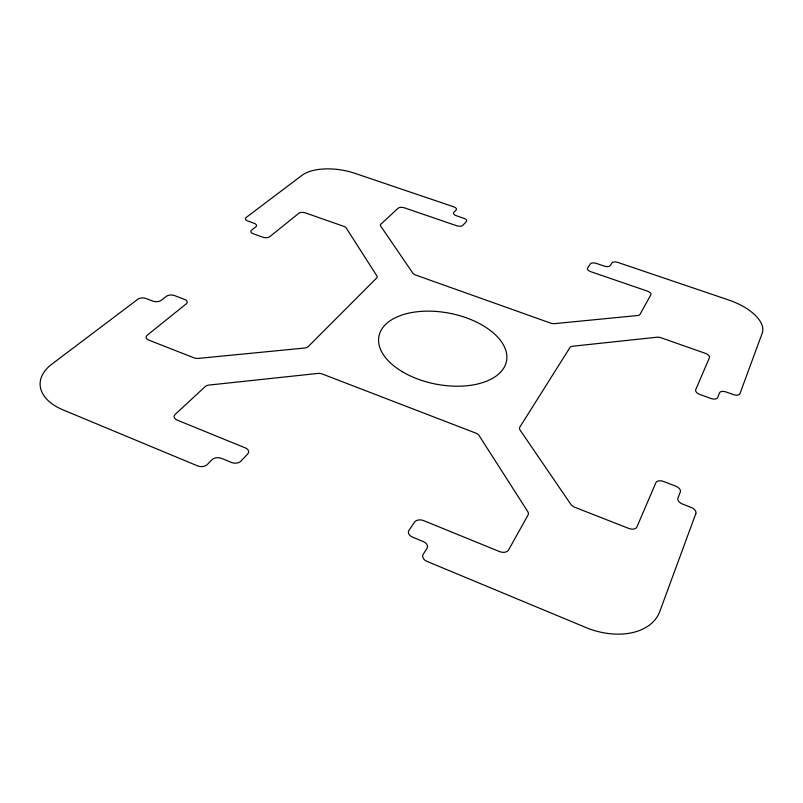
<?xml version="1.0" encoding="UTF-8"?>
<svg xmlns="http://www.w3.org/2000/svg" width="803" height="803" viewBox="0 0 803 803"><rect width="100%" height="100%" fill="white"/><g stroke="black" fill="none" stroke-linecap="round" stroke-linejoin="round"><path stroke-width="1.2" d="M695.86 513.488L659.785 611.535A61.018 41.023 21 0 1 585.588 627.394L426.965 561.367A7.207 5.019 12.4 0 1 423.221 554.261L426.955 548.499A7.137 4.938 11.8 0 0 423.271 541.553L412.541 537.137A7.056 4.818 11.4 0 1 408.968 530.321L414.76 521.85A6.996 4.738 11.6 0 1 423.643 520.615L499.627 551.611A7.066 4.778 15.7 0 0 508.54 550.015L528.033 515.054A6.805 4.417 15.8 0 0 527.742 511.561L479.12 435.607A6.314 3.854 12.8 0 0 475.687 433.068L322.404 374.057A6.133 3.593 7 0 0 317.767 373.445L209.171 385.049A6.444 3.814 3 0 0 205.187 386.614L175.144 414.398A6.715 4.085 1.6 0 0 177.152 420.079L245.678 448.044A6.805 4.326 3.5 0 1 247.776 453.886L240.659 461.434A6.876 4.396 3.1 0 1 231.455 462.468L221.588 458.393A6.936 4.447 2.4 0 0 212.082 459.647L206.983 464.837A6.986 4.467 1.7 0 1 197.598 465.891L62.935 409.841A55.859 32.24 -0.6 0 1 51.773 364.211L138.136 299.027A5.992 3.182 2.1 0 1 146.216 298.555L152.821 301.085A5.942 3.152 2.5 0 0 161.072 300.442L166.683 296.096A5.902 3.132 2.9 0 1 174.602 295.624L184.79 299.509A5.902 3.152 3.1 0 1 186.296 303.805L147.14 335.293A6.223 3.453 1.8 0 0 148.846 340.131L193.814 357.767A6.233 3.553 3 0 0 198.532 358.389L304.668 348.03A5.942 3.353 6.5 0 0 308.161 346.655L376.677 277.979A5.35 2.75 8.7 0 0 376.868 275.881L346.234 228.012A5.069 2.449 8 0 0 343.704 226.326L305.602 212.946A5.039 2.399 7.1 0 0 298.836 213.287L269.728 236.704A5.25 2.58 6 0 1 262.581 237.126L253.186 233.733A5.25 2.57 5.8 0 1 251.54 230.17L255.866 226.807A5.209 2.529 5.7 0 0 253.949 223.204L247.705 220.966A5.169 2.489 5.7 0 1 246.109 217.513L302.139 175.225A39.919 18.218 8 0 1 354.575 173.207L453.815 206.843A4.758 2.188 10.6 0 1 456.124 210.015L453.765 212.424A4.788 2.218 10.8 0 0 456.375 215.736L463.973 218.336A4.818 2.248 10.9 0 1 466.352 221.598L462.699 225.462A4.848 2.279 10.8 0 1 456.586 225.713L404.491 207.857A4.838 2.258 9.5 0 0 398.178 208.188L380.833 224.218A4.979 2.379 9.1 0 0 380.662 226.044L412.883 273.181A5.25 2.67 10 0 0 415.643 275.038L550.527 323.077A5.42 2.81 13.9 0 0 554.582 323.629L637.572 315.529A5.29 2.62 15.7 0 0 639.961 314.385L650.821 294.902A5.139 2.469 15.7 0 0 647.228 291.047L590.576 271.625A5.019 2.399 14.2 0 1 587.585 268.031L590.496 263.786A4.989 2.369 14.2 0 1 596.438 263.444L604.207 266.094A4.969 2.339 14.4 0 0 610.21 265.622L611.976 262.902A4.959 2.329 14.7 0 1 617.919 262.451L728.602 299.961A43.934 21.039 17.6 0 1 762.238 333.135L739.934 393.731A5.802 3.001 19.3 0 1 733.4 394.594L726.103 391.984A5.832 3.041 19.2 0 0 719.528 392.848L717.651 397.595A5.842 3.071 18.9 0 1 710.986 398.489L699.644 394.393A5.822 3.071 18.6 0 1 695.709 389.716L709.42 357.726A5.551 2.8 17.9 0 0 705.305 353.32L661.02 337.762A5.46 2.77 16.7 0 0 657.025 337.22L572.649 346.234A5.601 2.981 14.8 0 0 569.969 347.518L519.832 427.126A6.213 3.694 14.5 0 0 520.073 430.047L570.873 504.384A6.705 4.216 17.6 0 0 574.707 507.235L628.799 528.454A6.836 4.276 19.9 0 0 636.889 527.009L655.981 482.473A6.524 3.874 19.8 0 1 663.459 481.449L676.016 486.237A6.554 3.885 20.2 0 1 680.322 492.008L677.923 498.081A6.635 3.945 20.8 0 0 682.691 504.143L691.383 507.486A6.715 4.025 21.2 0 1 695.86 513.488M402.534 371.839A64.993 36.095 11 0 0 506.141 362.675A64.993 36.095 11 0 0 419.487 311.514A64.993 36.095 11 0 0 402.534 371.839"/></g></svg>
